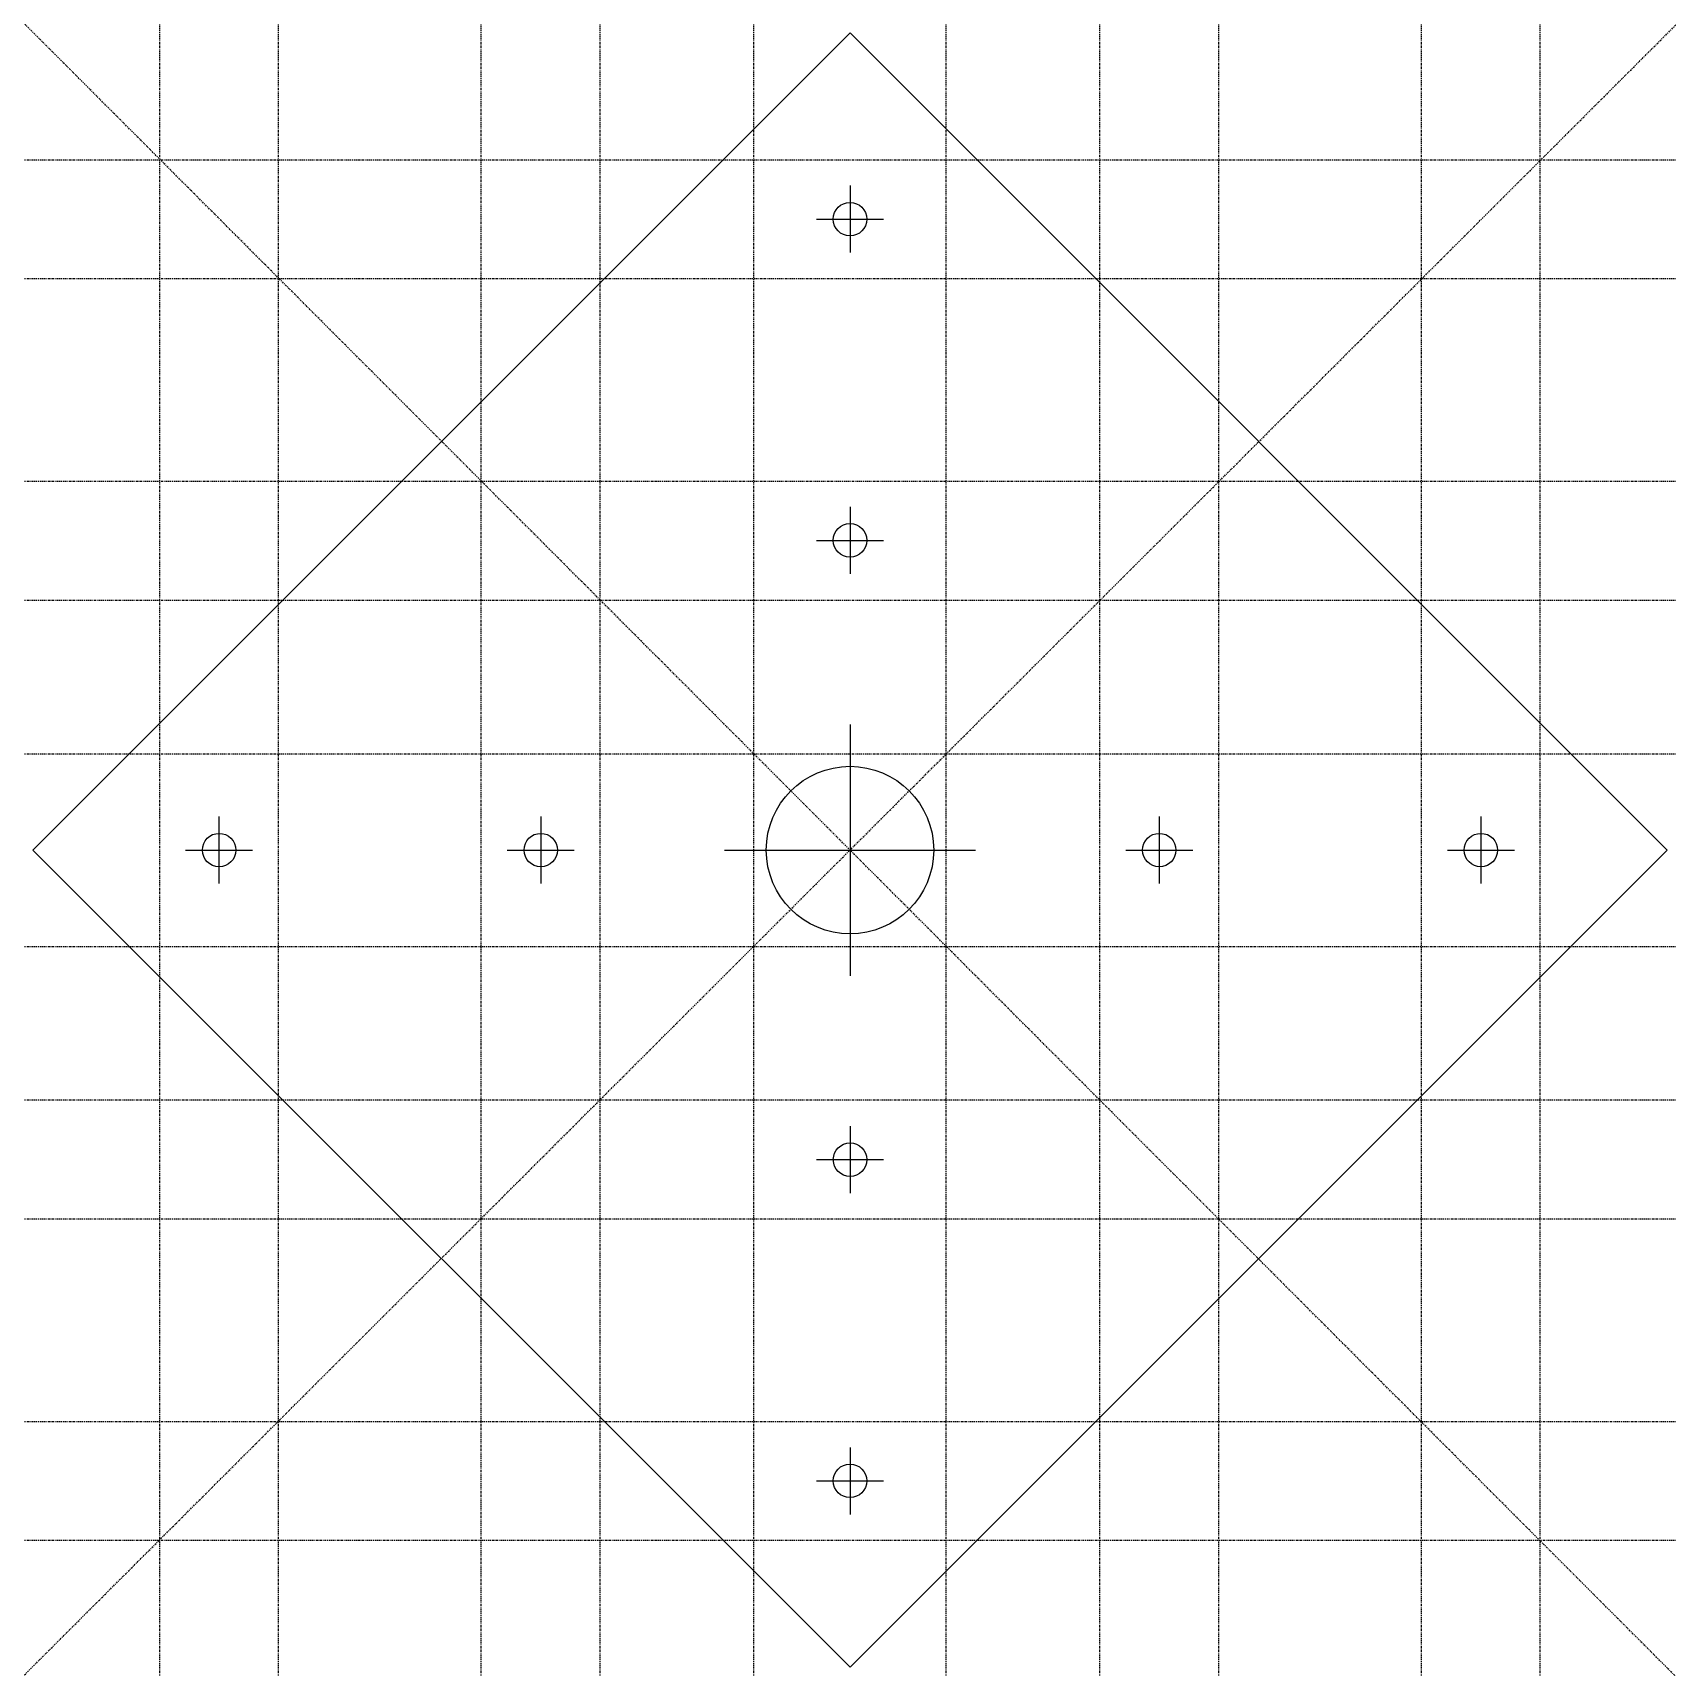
# Model space of a CAD drawing. Extents: x -98 to 98, y 0 to 195.
import ezdxf

# ---------------------------------------------------------------- set-up
doc = ezdxf.new("R2010")
doc.units = 0
doc.linetypes.add('$CONSTRUCTION', pattern=[0.3, 0.2, -0.05, 0, -0.05])
doc.layers.get('0').update_dxf_attribs({"linetype": 'CONTINUOUS'})
doc.layers.add('$CONSTRUCTION', color=254, linetype='$CONSTRUCTION')

msp = doc.modelspace()

# ---------------------------------------------------------------- linework, layer by layer
at = {"layer": '$CONSTRUCTION'}
for p, direction in [((-82.42, 0), (0, 1)), ((-68.22, -99.53), (0, 1)), ((-44.02, -49.77), (0, 1)), ((-29.82, -49.77), (0, 1)), ((-11.5, 0), (0, 1)), ((11.5, 0), (0, 1)), ((29.82, -49.77), (0, 1)), ((44.02, -49.77), (0, 1)), ((68.22, -99.53), (0, 1)), ((82.42, 0), (0, 1)), ((-57.86, 39.76), (0.707414, 0.706799)), ((122.35, -24.88), (-0.706799, 0.707414)), ((0, 180), (1, 0)), ((-231.46, 165.8), (1, 0)), ((-115.73, 141.6), (1, 0)), ((-115.73, 127.4), (1, 0)), ((0, 109.08), (1, 0)), ((0, 86.06), (1, 0)), ((-231.46, 67.76), (1, 0)), ((-231.46, 53.56), (1, 0)), ((-231.46, 29.36), (1, 0)), ((0, 15.16), (1, 0))]:
    msp.add_xline(p, direction, dxfattribs=at)
at = {"color": 255, "linetype": 'CONTINUOUS'}
for p, q in [((0, 176.9), (0, 168.9)), ((-4, 172.9), (4, 172.9)), ((0, 138.55), (0, 130.55)), ((-4, 134.55), (4, 134.55)), ((0, 112.57), (0, 82.57)), ((-75.32, 93.57), (-75.32, 101.57)), ((-36.92, 101.57), (-36.92, 93.57)), ((36.92, 101.57), (36.92, 93.57)), ((75.32, 101.57), (75.32, 93.57)), ((-79.32, 97.57), (-71.32, 97.57)), ((-40.92, 97.57), (-32.92, 97.57)), ((-15, 97.57), (15, 97.57)), ((32.92, 97.57), (40.92, 97.57)), ((71.32, 97.57), (79.32, 97.57)), ((0.01, 64.61), (0.01, 56.61)), ((-3.99, 60.61), (4.01, 60.61)), ((0, 26.26), (0, 18.26)), ((-4, 22.26), (4, 22.26))]:
    msp.add_line(p, q, dxfattribs=at)
at = {"color": 7, "linetype": 'CONTINUOUS', "flags": 128}
msp.add_lwpolyline([(0, 0), (97.58, 97.58), (0, 195.16), (-97.58, 97.58)], close=True, dxfattribs=at)
at = {"color": 7, "linetype": 'CONTINUOUS'}
for centre, radius in [((0, 172.9), 2), ((0, 134.55), 2), ((0, 97.57), 10), ((-75.32, 97.57), 2), ((-36.92, 97.57), 2), ((36.92, 97.57), 2), ((75.32, 97.57), 2), ((0.01, 60.61), 2), ((0, 22.26), 2)]:
    msp.add_circle(centre, radius, dxfattribs=at)

doc.saveas('drawing.dxf')
